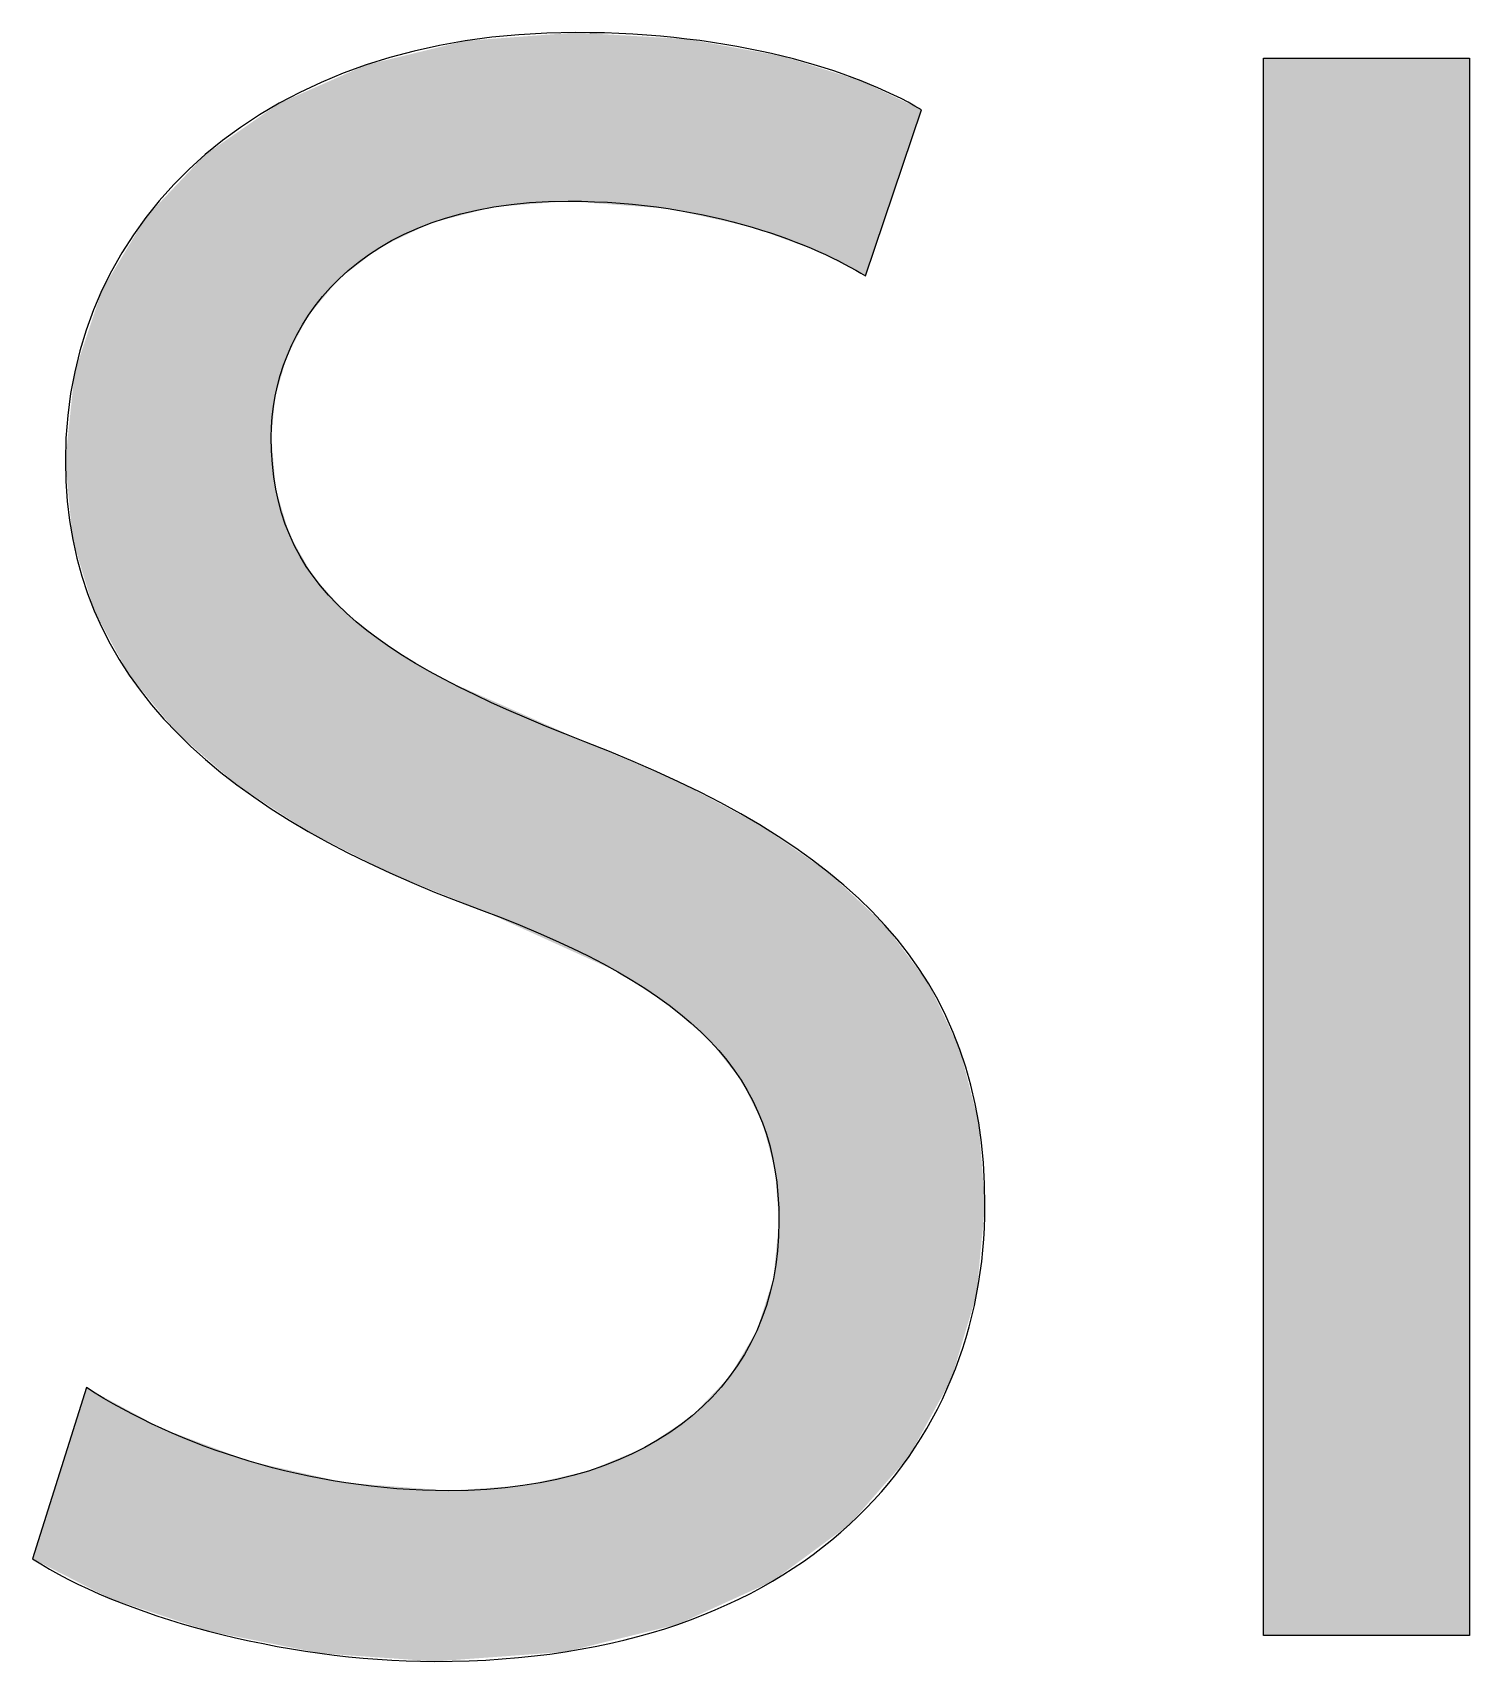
# Model space of a CAD drawing. Extents: x 0 to 360, y -268 to 0.
# Drawn here: x 238.021 to 239.862, y -194.033 to -191.946 of the extents above; entities that cross this region are included whole.
import ezdxf

# ---------------------------------------------------------------- set-up
doc = ezdxf.new("R2010")
doc.units = 0
doc.layers.add('LAYER_1', color=7, linetype='CONTINUOUS')

# ---------------------------------------------------------------- blocks, each defined once
blk = doc.blocks.new('*U338')
at = {"layer": 'LAYER_1', "color": 250}
for points in [[(238.6121, -192.1698), (238.5966, -191.9555), (238.6121, -191.9543)], [(238.6495, -192.1669), (238.6121, -191.9543), (238.6495, -191.9515)], [(238.7039, -192.1627), (238.6495, -191.9515), (238.7039, -191.9474)], [(238.7076, -192.1624), (238.7039, -191.9474), (238.7076, -191.9471)], [(238.7165, -192.1631), (238.7076, -191.9471), (238.7165, -191.9464)], [(238.7076, -192.1624), (238.7076, -191.9471), (238.7165, -192.1631)], [(238.7165, -192.1631), (238.7165, -191.9464), (238.7289, -192.164)], [(238.7289, -192.164), (238.7289, -191.9471), (238.7335, -192.1644)], [(238.7335, -192.1644), (238.7335, -191.9474), (238.7713, -192.1672)], [(238.7713, -192.1672), (238.7713, -191.9496), (238.8059, -192.1697)], [(238.8059, -192.1697), (238.8059, -191.9516), (238.8356, -192.1719)], [(238.8356, -192.1719), (238.8356, -191.9533), (238.8371, -192.1723)], [(238.8371, -192.1723), (238.8371, -191.9534), (238.848, -192.1747)], [(238.848, -192.1747), (238.848, -191.954), (238.8491, -192.1749)], [(238.8491, -192.1749), (238.8491, -191.9541), (238.8597, -192.1772)], [(238.8597, -192.1772), (238.8597, -191.9547), (238.8664, -192.1787)], [(238.5319, -192.1903), (238.4792, -191.9805), (238.5319, -191.9677)], [(238.5367, -192.1891), (238.5319, -191.9677), (238.5367, -191.9666)], [(238.5484, -192.1861), (238.5367, -191.9666), (238.5484, -191.9637)], [(238.5546, -192.1845), (238.5484, -191.9637), (238.5546, -191.9622)], [(238.5757, -192.1791), (238.5546, -191.9622), (238.5757, -191.9571)], [(238.5966, -192.1737), (238.5757, -191.9571), (238.5966, -191.9555)], [(238.8664, -192.1787), (238.8664, -191.9559), (238.8895, -192.1838)], [(238.8895, -192.1838), (238.8895, -191.9601), (238.9143, -192.1893)], [(238.9143, -192.1893), (238.9143, -191.9645), (238.929, -192.1926)], [(238.929, -192.1926), (238.929, -191.9672), (238.9433, -192.1957)], [(238.9433, -192.1957), (238.9433, -191.9697), (238.9492, -192.1979)], [(238.9492, -192.1979), (238.9492, -191.9708), (238.9532, -192.1993)], [(238.9532, -192.1993), (238.9532, -191.9715), (238.9565, -192.2005)], [(238.9565, -192.2005), (238.9565, -191.9721), (238.9692, -192.2052)], [(238.9692, -192.2052), (238.9692, -191.9744), (238.9704, -192.2056)], [(238.9704, -192.2056), (238.9704, -191.9746), (238.9725, -192.2064)], [(238.9725, -192.2064), (238.9725, -191.975), (238.9777, -192.2083)], [(238.4488, -192.2352), (238.4234, -191.9991), (238.4488, -191.9879)], [(238.4661, -192.2218), (238.4488, -191.9879), (238.4661, -191.9837)], [(238.4792, -192.2156), (238.4661, -191.9837), (238.4792, -191.9805)], [(238.4792, -192.2155), (238.4792, -191.9805), (238.4792, -191.9805)], [(238.9777, -192.2083), (238.9777, -191.9759), (238.9823, -192.21)], [(238.9823, -192.21), (238.9823, -191.9767), (239.0284, -192.2268)], [(239.0284, -192.2268), (239.0284, -191.9912), (239.0413, -192.2336)], [(239.0413, -192.2336), (239.0413, -191.9953), (239.0679, -192.2474)], [(238.3894, -192.2914), (238.3807, -192.0179), (238.3894, -192.0141)], [(238.414, -192.262), (238.3894, -192.0141), (238.414, -192.0032)], [(238.4226, -192.2554), (238.414, -192.0032), (238.4226, -191.9994)], [(238.4234, -192.2547), (238.4226, -191.9994), (238.4234, -191.9991)], [(239.0679, -192.2474), (239.0679, -192.0036), (239.083, -192.2553)], [(239.083, -192.2553), (239.083, -192.0083), (239.0886, -192.2582)], [(238.3373, -192.3955), (238.333, -192.04), (238.3373, -192.037)], [(238.3479, -192.3595), (238.3373, -192.037), (238.3479, -192.0324)], [(238.3508, -192.3541), (238.3479, -192.0324), (238.3508, -192.0311)], [(238.3744, -192.3097), (238.3508, -192.0311), (238.3744, -192.0207)], [(238.3749, -192.3086), (238.3744, -192.0207), (238.3749, -192.0205)], [(238.3807, -192.3017), (238.3749, -192.0205), (238.3807, -192.0179)], [(238.3272, -192.9389), (238.2989, -192.0637), (238.3272, -192.044)], [(238.3323, -192.4123), (238.3272, -192.044), (238.3323, -192.0405)], [(238.333, -192.4097), (238.3323, -192.0405), (238.333, -192.04)], [(238.2832, -192.9101), (238.2467, -192.0999), (238.2832, -192.0746)], [(238.2989, -192.9204), (238.2832, -192.0746), (238.2989, -192.0637)], [(238.2832, -192.9101), (238.2832, -192.0746), (238.2989, -192.9204)], [(238.2989, -192.9204), (238.2989, -192.0637), (238.3272, -192.9389)], [(238.2467, -192.8785), (238.2426, -192.1027), (238.2467, -192.0999)], [(238.2467, -192.8785), (238.2467, -192.0999), (238.2832, -192.9101)], [(238.2426, -192.875), (238.2065, -192.1409), (238.2426, -192.1027)], [(238.2426, -192.875), (238.2426, -192.1027), (238.2467, -192.8785)], [(238.2065, -192.8436), (238.1869, -192.1616), (238.2065, -192.1409)], [(238.2065, -192.8436), (238.2065, -192.1409), (238.2426, -192.875)], [(238.1869, -192.8199), (238.1665, -192.1832), (238.1869, -192.1616)], [(238.1869, -192.8199), (238.1869, -192.1616), (238.2065, -192.8436)], [(238.1665, -192.7952), (238.1452, -192.2184), (238.1665, -192.1832)], [(238.1665, -192.7952), (238.1665, -192.1832), (238.1869, -192.8199)], [(238.1452, -192.7695), (238.1201, -192.2601), (238.1452, -192.2184)], [(238.1452, -192.7695), (238.1452, -192.2184), (238.1665, -192.7952)], [(238.1201, -192.7235), (238.1102, -192.2766), (238.1201, -192.2601)], [(238.1201, -192.7235), (238.1201, -192.2601), (238.1452, -192.7695)], [(238.1102, -192.7052), (238.1003, -192.3061), (238.1102, -192.2766)], [(238.1102, -192.7052), (238.1102, -192.2766), (238.1201, -192.7235)], [(238.1003, -192.6872), (238.0902, -192.3365), (238.1003, -192.3061)], [(238.1003, -192.6872), (238.1003, -192.3061), (238.1102, -192.7052)], [(238.0902, -192.6536), (238.0753, -192.3812), (238.0902, -192.3365)], [(238.0902, -192.6536), (238.0902, -192.3365), (238.1003, -192.6872)], [(238.0753, -192.6044), (238.0727, -192.4056), (238.0753, -192.3812)], [(238.0753, -192.6044), (238.0753, -192.3812), (238.0902, -192.6536)], [(238.0727, -192.5959), (238.0633, -192.4952), (238.0727, -192.4056)], [(238.0727, -192.5959), (238.0727, -192.4056), (238.0753, -192.6044)], [(238.3272, -192.9389), (238.3272, -192.4649), (238.3323, -192.9422)], [(238.3323, -192.9422), (238.3323, -192.5226), (238.333, -192.9427)], [(238.333, -192.9427), (238.333, -192.5315), (238.3373, -192.9455)], [(238.3373, -192.9455), (238.3373, -192.5456), (238.3479, -192.9524)], [(238.3479, -192.9524), (238.3479, -192.5809), (238.3508, -192.9543)], [(238.3508, -192.9543), (238.3508, -192.5904), (238.3744, -192.9697)], [(238.3744, -192.9697), (238.3744, -192.6317), (238.3749, -192.97)], [(238.3749, -192.97), (238.3749, -192.6327), (238.3807, -192.973)], [(238.3807, -192.973), (238.3807, -192.6429), (238.3894, -192.9774)], [(238.3894, -192.9774), (238.3894, -192.6525), (238.414, -192.9899)], [(238.414, -192.9899), (238.414, -192.6798), (238.4226, -192.9943)], [(238.4226, -192.9943), (238.4226, -192.6894), (238.4234, -192.9947)], [(238.4234, -192.9947), (238.4234, -192.6903), (238.4488, -193.0075)], [(238.4488, -193.0075), (238.4488, -192.7101), (238.4661, -193.0163)], [(238.4661, -193.0163), (238.4661, -192.7236), (238.4792, -193.023)], [(238.4792, -193.023), (238.4792, -192.7338), (238.4792, -193.023)], [(238.4792, -193.023), (238.4792, -192.7338), (238.5319, -193.0443)], [(238.5319, -193.0443), (238.5319, -192.7651), (238.5367, -193.0463)], [(238.5367, -193.0463), (238.5367, -192.768), (238.5484, -193.051)], [(238.5484, -193.051), (238.5484, -192.7749), (238.5546, -193.0535)], [(238.5546, -193.0535), (238.5546, -192.7777), (238.5757, -193.0621)], [(238.5757, -193.0621), (238.5757, -192.787), (238.5966, -193.0706)], [(238.5966, -193.0706), (238.5966, -192.7963), (238.6121, -193.0776)], [(238.6121, -193.0776), (238.6121, -192.8031), (238.6495, -193.0945)], [(238.6495, -193.0945), (238.6495, -192.8197), (238.7039, -193.1192)], [(238.7039, -193.1192), (238.7039, -192.8438), (238.7076, -193.1209)], [(238.7076, -193.1209), (238.7076, -192.8454), (238.7165, -193.1249)], [(238.7165, -193.1249), (238.7165, -192.8494), (238.7289, -193.1305)], [(238.7289, -193.1305), (238.7289, -192.8549), (238.7335, -193.1326)], [(238.7335, -193.1326), (238.7335, -192.8568), (238.7713, -193.1498)], [(238.7713, -193.1498), (238.7713, -192.873), (238.8059, -193.1723)], [(238.8059, -193.1723), (238.8059, -192.8877), (238.8356, -193.1916)], [(238.8356, -193.1916), (238.8356, -192.9004), (238.8371, -193.1925)], [(238.8371, -193.1925), (238.8371, -192.901), (238.848, -193.2021)], [(238.848, -193.2021), (238.848, -192.9056), (238.8491, -193.2031)], [(238.8491, -193.2031), (238.8491, -192.9061), (238.8597, -193.2124)], [(238.8597, -193.2124), (238.8597, -192.9118), (238.8664, -193.2182)], [(238.8664, -193.2182), (238.8664, -192.9153), (238.8895, -193.2385)], [(238.8895, -193.2385), (238.8895, -192.9276), (238.9143, -193.2698)], [(238.9143, -193.2698), (238.9143, -192.9409), (238.929, -193.2884)], [(238.929, -193.2884), (238.929, -192.9487), (238.9433, -193.3168)], [(238.9433, -193.3168), (238.9433, -192.9563), (238.9492, -193.3284)], [(238.9492, -193.3284), (238.9492, -192.9594), (238.9532, -193.3365)], [(238.9532, -193.3365), (238.9532, -192.9616), (238.9565, -193.343)], [(238.9565, -193.343), (238.9565, -192.9639), (238.9692, -193.391)], [(238.9692, -193.391), (238.9692, -192.9727), (238.9704, -193.3955)], [(238.9704, -193.3955), (238.9704, -192.9735), (238.9725, -193.4031)], [(238.9725, -193.4031), (238.9725, -192.9749), (238.9777, -193.4695)], [(238.9777, -193.9241), (238.9725, -193.5222), (238.9777, -193.4695)], [(238.9725, -193.928), (238.9704, -193.5429), (238.9725, -193.5222)], [(238.9692, -193.9303), (238.9565, -193.5865), (238.9692, -193.5466)], [(238.9704, -193.9295), (238.9692, -193.5466), (238.9704, -193.5429)], [(238.9532, -193.9377), (238.9492, -193.6094), (238.9532, -193.5968)], [(238.9565, -193.9362), (238.9532, -193.5968), (238.9565, -193.5865)], [(238.9433, -193.9422), (238.929, -193.6434), (238.9433, -193.6193)], [(238.9492, -193.9395), (238.9433, -193.6193), (238.9492, -193.6094)], [(238.929, -193.9487), (238.9143, -193.6682), (238.929, -193.6434)], [(238.0902, -193.9369), (238.0753, -193.7298), (238.0902, -193.6824)], [(238.0902, -193.9369), (238.0902, -193.6824), (238.1003, -193.9421)], [(238.9143, -193.9554), (238.8895, -193.6942), (238.9143, -193.6682)], [(238.1003, -193.9421), (238.1003, -193.6879), (238.1102, -193.9472)], [(238.1102, -193.9472), (238.1102, -193.6932), (238.1201, -193.9523)], [(238.1201, -193.9523), (238.1201, -193.6986), (238.1452, -193.9606)], [(238.8895, -193.9667), (238.8664, -193.7184), (238.8895, -193.6942)], [(238.1452, -193.9606), (238.1452, -193.7122), (238.1665, -193.9676)], [(238.1665, -193.9676), (238.1665, -193.7237), (238.1869, -193.9744)], [(238.8597, -193.9803), (238.8491, -193.73), (238.8597, -193.7229)], [(238.8664, -193.9772), (238.8597, -193.7229), (238.8664, -193.7184)], [(238.0727, -193.9279), (238.0633, -193.7679), (238.0727, -193.7379)], [(238.0753, -193.9293), (238.0727, -193.7379), (238.0753, -193.7298)], [(238.0727, -193.9279), (238.0727, -193.7379), (238.0753, -193.9293)], [(238.0753, -193.9293), (238.0753, -193.7298), (238.0902, -193.9369)], [(238.1869, -193.9744), (238.1869, -193.7347), (238.2065, -193.9809)], [(238.2065, -193.9809), (238.2065, -193.742), (238.2426, -193.9928)], [(238.8356, -193.9886), (238.8059, -193.759), (238.8356, -193.7391)], [(238.8371, -193.9883), (238.8356, -193.7391), (238.8371, -193.7381)], [(238.848, -193.9856), (238.8371, -193.7381), (238.848, -193.7308)], [(238.8491, -193.9851), (238.848, -193.7308), (238.8491, -193.73)], [(238.0633, -193.9231), (238.0213, -193.9015), (238.0633, -193.7679)], [(238.0633, -193.9231), (238.0633, -193.7679), (238.0727, -193.9279)], [(238.2426, -193.9928), (238.2426, -193.7555), (238.2467, -193.9942)], [(238.2467, -193.9942), (238.2467, -193.757), (238.2832, -194.0015)], [(238.8059, -193.9959), (238.7713, -193.7734), (238.8059, -193.759)], [(238.2832, -194.0015), (238.2832, -193.7707), (238.2989, -194.0046)], [(238.2989, -194.0046), (238.2989, -193.7765), (238.3272, -194.0102)], [(238.3272, -194.0102), (238.3272, -193.7829), (238.3323, -194.0112)], [(238.3323, -194.0112), (238.3323, -193.784), (238.333, -194.0114)], [(238.333, -194.0114), (238.333, -193.7842), (238.3373, -194.0122)], [(238.3373, -194.0122), (238.3373, -193.7851), (238.3479, -194.0144)], [(238.3479, -194.0144), (238.3479, -193.7875), (238.3508, -194.0149)], [(238.3508, -194.0149), (238.3508, -193.7882), (238.3744, -194.0196)], [(238.7289, -194.0147), (238.7165, -193.7929), (238.7289, -193.7902)], [(238.7335, -194.0136), (238.7289, -193.7902), (238.7335, -193.7892)], [(238.7713, -194.0043), (238.7335, -193.7892), (238.7713, -193.7734)], [(238.3744, -194.0196), (238.3744, -193.7935), (238.3749, -194.0197)], [(238.3749, -194.0197), (238.3749, -193.7936), (238.3807, -194.0209)], [(238.3807, -194.0209), (238.3807, -193.7949), (238.3894, -194.0226)], [(238.3894, -194.0226), (238.3894, -193.7968), (238.414, -194.0244)], [(238.414, -194.0244), (238.414, -193.8024), (238.4226, -194.025)], [(238.4226, -194.025), (238.4226, -193.8043), (238.4234, -194.0251)], [(238.4234, -194.0251), (238.4234, -193.8044), (238.4488, -194.0269)], [(238.4488, -194.0269), (238.4488, -193.8063), (238.4661, -194.0281)], [(238.4661, -194.0281), (238.4661, -193.8076), (238.4792, -194.029)], [(238.4792, -194.029), (238.4792, -193.8086), (238.4792, -194.029)], [(238.4792, -194.029), (238.4792, -193.8086), (238.5319, -194.0328)], [(238.5966, -194.0287), (238.5757, -193.8129), (238.5966, -193.8115)], [(238.6121, -194.0276), (238.5966, -193.8115), (238.6121, -193.8104)], [(238.6495, -194.0248), (238.6121, -193.8104), (238.6495, -193.8079)], [(238.7039, -194.0208), (238.6495, -193.8079), (238.7039, -193.7958)], [(238.7076, -194.0199), (238.7039, -193.7958), (238.7076, -193.7949)], [(238.7165, -194.0177), (238.7076, -193.7949), (238.7165, -193.7929)], [(238.5319, -194.0328), (238.5319, -193.8126), (238.5367, -194.0331)], [(238.5757, -194.0302), (238.5546, -193.8144), (238.5757, -193.8129)]]:
    blk.add_solid(points, dxfattribs=at)
at = {"layer": 'LAYER_1', "color": 250, "extrusion": (0, 0, -1)}
for points in [[(-238.6121, -192.1698), (-238.6121, -191.9543), (-238.6495, -192.1669)], [(-238.6495, -192.1669), (-238.6495, -191.9515), (-238.7039, -192.1627)], [(-238.7039, -192.1627), (-238.7039, -191.9474), (-238.7076, -192.1624)], [(-238.7289, -192.164), (-238.7165, -191.9464), (-238.7289, -191.9471)], [(-238.7335, -192.1644), (-238.7289, -191.9471), (-238.7335, -191.9474)], [(-238.7713, -192.1672), (-238.7335, -191.9474), (-238.7713, -191.9496)], [(-238.8059, -192.1697), (-238.7713, -191.9496), (-238.8059, -191.9516)], [(-238.8356, -192.1719), (-238.8059, -191.9516), (-238.8356, -191.9533)], [(-238.8371, -192.1723), (-238.8356, -191.9533), (-238.8371, -191.9534)], [(-238.848, -192.1747), (-238.8371, -191.9534), (-238.848, -191.954)], [(-238.8491, -192.1749), (-238.848, -191.954), (-238.8491, -191.9541)], [(-238.8597, -192.1772), (-238.8491, -191.9541), (-238.8597, -191.9547)], [(-238.8664, -192.1787), (-238.8597, -191.9547), (-238.8664, -191.9559)], [(-238.5319, -192.1903), (-238.5319, -191.9677), (-238.5367, -192.1891)], [(-238.5367, -192.1891), (-238.5367, -191.9666), (-238.5484, -192.1861)], [(-238.5484, -192.1861), (-238.5484, -191.9637), (-238.5546, -192.1845)], [(-238.5546, -192.1845), (-238.5546, -191.9622), (-238.5757, -192.1791)], [(-238.5757, -192.1791), (-238.5757, -191.9571), (-238.5966, -192.1737)], [(-238.5966, -192.1737), (-238.5966, -191.9555), (-238.6121, -192.1698)], [(-238.8895, -192.1838), (-238.8664, -191.9559), (-238.8895, -191.9601)], [(-238.9143, -192.1893), (-238.8895, -191.9601), (-238.9143, -191.9645)], [(-238.929, -192.1926), (-238.9143, -191.9645), (-238.929, -191.9672)], [(-238.9433, -192.1957), (-238.929, -191.9672), (-238.9433, -191.9697)], [(-238.9492, -192.1979), (-238.9433, -191.9697), (-238.9492, -191.9708)], [(-238.9532, -192.1993), (-238.9492, -191.9708), (-238.9532, -191.9715)], [(-238.9565, -192.2005), (-238.9532, -191.9715), (-238.9565, -191.9721)], [(-238.9692, -192.2052), (-238.9565, -191.9721), (-238.9692, -191.9744)], [(-238.9704, -192.2056), (-238.9692, -191.9744), (-238.9704, -191.9746)], [(-238.9725, -192.2064), (-238.9704, -191.9746), (-238.9725, -191.975)], [(-238.9777, -192.2083), (-238.9725, -191.975), (-238.9777, -191.9759)], [(-238.4488, -192.2352), (-238.4488, -191.9879), (-238.4661, -192.2218)], [(-238.4661, -192.2218), (-238.4661, -191.9837), (-238.4792, -192.2156)], [(-238.4792, -192.2156), (-238.4792, -191.9805), (-238.4792, -192.2155)], [(-238.4792, -192.2155), (-238.4792, -191.9805), (-238.5319, -192.1903)], [(-238.9823, -192.21), (-238.9777, -191.9759), (-238.9823, -191.9767)], [(-239.0284, -192.2268), (-238.9823, -191.9767), (-239.0284, -191.9912)], [(-239.0413, -192.2336), (-239.0284, -191.9912), (-239.0413, -191.9953)], [(-239.0679, -192.2474), (-239.0413, -191.9953), (-239.0679, -192.0036)], [(-238.3894, -192.2914), (-238.3894, -192.0141), (-238.414, -192.262)], [(-238.414, -192.262), (-238.414, -192.0032), (-238.4226, -192.2554)], [(-238.4226, -192.2554), (-238.4226, -191.9994), (-238.4234, -192.2547)], [(-238.4234, -192.2547), (-238.4234, -191.9991), (-238.4488, -192.2352)], [(-239.083, -192.2553), (-239.0679, -192.0036), (-239.083, -192.0083)], [(-239.0886, -192.2582), (-239.083, -192.0083), (-239.0886, -192.011)], [(-239.0886, -192.2582), (-239.0886, -192.011), (-239.1134, -192.1845)], [(-239.1134, -192.1845), (-239.0886, -192.011), (-239.1134, -192.0229)], [(-238.3373, -192.3955), (-238.3373, -192.037), (-238.3479, -192.3595)], [(-238.3479, -192.3595), (-238.3479, -192.0324), (-238.3508, -192.3541)], [(-238.3508, -192.3541), (-238.3508, -192.0311), (-238.3744, -192.3097)], [(-238.3744, -192.3097), (-238.3744, -192.0207), (-238.3749, -192.3086)], [(-238.3749, -192.3086), (-238.3749, -192.0205), (-238.3807, -192.3017)], [(-238.3807, -192.3017), (-238.3807, -192.0179), (-238.3894, -192.2914)], [(-239.1134, -192.1845), (-239.1134, -192.0229), (-239.1443, -192.0928)], [(-239.1443, -192.0928), (-239.1134, -192.0229), (-239.1443, -192.0376)], [(-239.1443, -192.0928), (-239.1443, -192.0376), (-239.1603, -192.0453)], [(-238.3272, -192.4649), (-238.3272, -192.044), (-238.3323, -192.4123)], [(-238.3323, -192.4123), (-238.3323, -192.0405), (-238.333, -192.4097)], [(-238.333, -192.4097), (-238.333, -192.04), (-238.3373, -192.3955)], [(-238.3323, -192.9422), (-238.3272, -192.4649), (-238.3323, -192.5226)], [(-238.333, -192.9427), (-238.3323, -192.5226), (-238.333, -192.5315)], [(-238.3373, -192.9455), (-238.333, -192.5315), (-238.3373, -192.5456)], [(-238.3479, -192.9524), (-238.3373, -192.5456), (-238.3479, -192.5809)], [(-238.3508, -192.9543), (-238.3479, -192.5809), (-238.3508, -192.5904)], [(-238.3744, -192.9697), (-238.3508, -192.5904), (-238.3744, -192.6317)], [(-238.3749, -192.97), (-238.3744, -192.6317), (-238.3749, -192.6327)], [(-238.3807, -192.973), (-238.3749, -192.6327), (-238.3807, -192.6429)], [(-238.3894, -192.9774), (-238.3807, -192.6429), (-238.3894, -192.6525)], [(-238.414, -192.9899), (-238.3894, -192.6525), (-238.414, -192.6798)], [(-238.4226, -192.9943), (-238.414, -192.6798), (-238.4226, -192.6894)], [(-238.4234, -192.9947), (-238.4226, -192.6894), (-238.4234, -192.6903)], [(-238.4488, -193.0075), (-238.4234, -192.6903), (-238.4488, -192.7101)], [(-238.4661, -193.0163), (-238.4488, -192.7101), (-238.4661, -192.7236)], [(-238.4792, -193.023), (-238.4661, -192.7236), (-238.4792, -192.7338)], [(-238.4792, -193.023), (-238.4792, -192.7338), (-238.4792, -192.7338)], [(-238.5319, -193.0443), (-238.4792, -192.7338), (-238.5319, -192.7651)], [(-238.5367, -193.0463), (-238.5319, -192.7651), (-238.5367, -192.768)], [(-238.5484, -193.051), (-238.5367, -192.768), (-238.5484, -192.7749)], [(-238.5546, -193.0535), (-238.5484, -192.7749), (-238.5546, -192.7777)], [(-238.5757, -193.0621), (-238.5546, -192.7777), (-238.5757, -192.787)], [(-238.5966, -193.0706), (-238.5757, -192.787), (-238.5966, -192.7963)], [(-238.6121, -193.0776), (-238.5966, -192.7963), (-238.6121, -192.8031)], [(-238.6495, -193.0945), (-238.6121, -192.8031), (-238.6495, -192.8197)], [(-238.7039, -193.1192), (-238.6495, -192.8197), (-238.7039, -192.8438)], [(-238.7076, -193.1209), (-238.7039, -192.8438), (-238.7076, -192.8454)], [(-238.7165, -193.1249), (-238.7076, -192.8454), (-238.7165, -192.8494)], [(-238.7289, -193.1305), (-238.7165, -192.8494), (-238.7289, -192.8549)], [(-238.7335, -193.1326), (-238.7289, -192.8549), (-238.7335, -192.8568)], [(-238.7713, -193.1498), (-238.7335, -192.8568), (-238.7713, -192.873)], [(-238.8059, -193.1723), (-238.7713, -192.873), (-238.8059, -192.8877)], [(-238.8356, -193.1916), (-238.8059, -192.8877), (-238.8356, -192.9004)], [(-238.8371, -193.1925), (-238.8356, -192.9004), (-238.8371, -192.901)], [(-238.848, -193.2021), (-238.8371, -192.901), (-238.848, -192.9056)], [(-238.8491, -193.2031), (-238.848, -192.9056), (-238.8491, -192.9061)], [(-238.8597, -193.2124), (-238.8491, -192.9061), (-238.8597, -192.9118)], [(-238.8664, -193.2182), (-238.8597, -192.9118), (-238.8664, -192.9153)], [(-238.8895, -193.2385), (-238.8664, -192.9153), (-238.8895, -192.9276)], [(-238.9143, -193.2698), (-238.8895, -192.9276), (-238.9143, -192.9409)], [(-238.929, -193.2884), (-238.9143, -192.9409), (-238.929, -192.9487)], [(-238.9433, -193.3168), (-238.929, -192.9487), (-238.9433, -192.9563)], [(-238.9492, -193.3284), (-238.9433, -192.9563), (-238.9492, -192.9594)], [(-238.9532, -193.3365), (-238.9492, -192.9594), (-238.9532, -192.9616)], [(-238.9565, -193.343), (-238.9532, -192.9616), (-238.9565, -192.9639)], [(-238.9692, -193.391), (-238.9565, -192.9639), (-238.9692, -192.9727)], [(-238.9704, -193.3955), (-238.9692, -192.9727), (-238.9704, -192.9735)], [(-238.9725, -193.4031), (-238.9704, -192.9735), (-238.9725, -192.9749)], [(-238.9777, -193.4695), (-238.9725, -192.9749), (-238.9777, -192.9785)], [(-238.9777, -193.9241), (-238.9777, -192.9785), (-238.9823, -193.9207)], [(-238.9823, -193.9207), (-238.9777, -192.9785), (-238.9823, -192.9817)], [(-238.9823, -193.9207), (-238.9823, -192.9817), (-239.0284, -193.8868)], [(-239.0284, -193.8868), (-238.9823, -192.9817), (-239.0284, -193.0135)], [(-239.0284, -193.8868), (-239.0284, -193.0135), (-239.0413, -193.8773)], [(-239.0413, -193.8773), (-239.0284, -193.0135), (-239.0413, -193.0225)], [(-239.0413, -193.8773), (-239.0413, -193.0225), (-239.0679, -193.8577)], [(-239.0679, -193.8577), (-239.0413, -193.0225), (-239.0679, -193.0474)], [(-239.0679, -193.8577), (-239.0679, -193.0474), (-239.083, -193.8405)], [(-239.083, -193.8405), (-239.0679, -193.0474), (-239.083, -193.0615)], [(-239.083, -193.8405), (-239.083, -193.0615), (-239.0886, -193.8341)], [(-239.0886, -193.8341), (-239.083, -193.0615), (-239.0886, -193.0667)], [(-239.0886, -193.8341), (-239.0886, -193.0667), (-239.1134, -193.8057)], [(-239.1134, -193.8057), (-239.0886, -193.0667), (-239.1134, -193.0899)], [(-239.1134, -193.8057), (-239.1134, -193.0899), (-239.1443, -193.7705)], [(-239.1443, -193.7705), (-239.1134, -193.0899), (-239.1443, -193.1313)], [(-239.1443, -193.7705), (-239.1443, -193.1313), (-239.1603, -193.7412)], [(-239.1603, -193.7412), (-239.1443, -193.1313), (-239.1603, -193.1528)], [(-239.1603, -193.7412), (-239.1603, -193.1528), (-239.1695, -193.7244)], [(-239.1695, -193.7244), (-239.1603, -193.1528), (-239.1695, -193.1651)], [(-239.1695, -193.7244), (-239.1695, -193.1651), (-239.1985, -193.6714)], [(-239.1985, -193.6714), (-239.1695, -193.1651), (-239.1985, -193.226)], [(-239.1985, -193.6714), (-239.1985, -193.226), (-239.2095, -193.6344)], [(-239.2095, -193.6344), (-239.1985, -193.226), (-239.2095, -193.2492)], [(-239.2095, -193.6344), (-239.2095, -193.2492), (-239.2308, -193.5631)], [(-239.2308, -193.5631), (-239.2095, -193.2492), (-239.2308, -193.3326)], [(-239.2308, -193.5631), (-239.2308, -193.3326), (-239.2335, -193.5341)], [(-239.2335, -193.5341), (-239.2308, -193.3326), (-239.2335, -193.3432)], [(-239.2335, -193.5341), (-239.2335, -193.3432), (-239.2416, -193.4485)], [(-238.9725, -193.928), (-238.9725, -193.5222), (-238.9777, -193.9241)], [(-238.9692, -193.9303), (-238.9692, -193.5466), (-238.9704, -193.9295)], [(-238.9704, -193.9295), (-238.9704, -193.5429), (-238.9725, -193.928)], [(-238.9532, -193.9377), (-238.9532, -193.5968), (-238.9565, -193.9362)], [(-238.9565, -193.9362), (-238.9565, -193.5865), (-238.9692, -193.9303)], [(-238.9433, -193.9422), (-238.9433, -193.6193), (-238.9492, -193.9395)], [(-238.9492, -193.9395), (-238.9492, -193.6094), (-238.9532, -193.9377)], [(-238.929, -193.9487), (-238.929, -193.6434), (-238.9433, -193.9422)], [(-238.1003, -193.9421), (-238.0902, -193.6824), (-238.1003, -193.6879)], [(-238.9143, -193.9554), (-238.9143, -193.6682), (-238.929, -193.9487)], [(-238.1102, -193.9472), (-238.1003, -193.6879), (-238.1102, -193.6932)], [(-238.1201, -193.9523), (-238.1102, -193.6932), (-238.1201, -193.6986)], [(-238.1452, -193.9606), (-238.1201, -193.6986), (-238.1452, -193.7122)], [(-238.8895, -193.9667), (-238.8895, -193.6942), (-238.9143, -193.9554)], [(-238.1665, -193.9676), (-238.1452, -193.7122), (-238.1665, -193.7237)], [(-238.1869, -193.9744), (-238.1665, -193.7237), (-238.1869, -193.7347)], [(-238.8597, -193.9803), (-238.8597, -193.7229), (-238.8664, -193.9772)], [(-238.8664, -193.9772), (-238.8664, -193.7184), (-238.8895, -193.9667)], [(-238.2065, -193.9809), (-238.1869, -193.7347), (-238.2065, -193.742)], [(-238.2426, -193.9928), (-238.2065, -193.742), (-238.2426, -193.7555)], [(-238.8356, -193.9886), (-238.8356, -193.7391), (-238.8371, -193.9883)], [(-238.8371, -193.9883), (-238.8371, -193.7381), (-238.848, -193.9856)], [(-238.848, -193.9856), (-238.848, -193.7308), (-238.8491, -193.9851)], [(-238.8491, -193.9851), (-238.8491, -193.73), (-238.8597, -193.9803)], [(-238.2467, -193.9942), (-238.2426, -193.7555), (-238.2467, -193.757)], [(-238.2832, -194.0015), (-238.2467, -193.757), (-238.2832, -193.7707)], [(-238.8059, -193.9959), (-238.8059, -193.759), (-238.8356, -193.9886)], [(-238.2989, -194.0046), (-238.2832, -193.7707), (-238.2989, -193.7765)], [(-238.3272, -194.0102), (-238.2989, -193.7765), (-238.3272, -193.7829)], [(-238.3323, -194.0112), (-238.3272, -193.7829), (-238.3323, -193.784)], [(-238.333, -194.0114), (-238.3323, -193.784), (-238.333, -193.7842)], [(-238.3373, -194.0122), (-238.333, -193.7842), (-238.3373, -193.7851)], [(-238.3479, -194.0144), (-238.3373, -193.7851), (-238.3479, -193.7875)], [(-238.3508, -194.0149), (-238.3479, -193.7875), (-238.3508, -193.7882)], [(-238.3744, -194.0196), (-238.3508, -193.7882), (-238.3744, -193.7935)], [(-238.7289, -194.0147), (-238.7289, -193.7902), (-238.7335, -194.0136)], [(-238.7335, -194.0136), (-238.7335, -193.7892), (-238.7713, -194.0043)], [(-238.7713, -194.0043), (-238.7713, -193.7734), (-238.8059, -193.9959)], [(-238.3749, -194.0197), (-238.3744, -193.7935), (-238.3749, -193.7936)], [(-238.3807, -194.0209), (-238.3749, -193.7936), (-238.3807, -193.7949)], [(-238.3894, -194.0226), (-238.3807, -193.7949), (-238.3894, -193.7968)], [(-238.414, -194.0244), (-238.3894, -193.7968), (-238.414, -193.8024)], [(-238.4226, -194.025), (-238.414, -193.8024), (-238.4226, -193.8043)], [(-238.4234, -194.0251), (-238.4226, -193.8043), (-238.4234, -193.8044)], [(-238.4488, -194.0269), (-238.4234, -193.8044), (-238.4488, -193.8063)], [(-238.4661, -194.0281), (-238.4488, -193.8063), (-238.4661, -193.8076)], [(-238.4792, -194.029), (-238.4661, -193.8076), (-238.4792, -193.8086)], [(-238.4792, -194.029), (-238.4792, -193.8086), (-238.4792, -193.8086)], [(-238.5319, -194.0328), (-238.4792, -193.8086), (-238.5319, -193.8126)], [(-238.5966, -194.0287), (-238.5966, -193.8115), (-238.6121, -194.0276)], [(-238.6121, -194.0276), (-238.6121, -193.8104), (-238.6495, -194.0248)], [(-238.6495, -194.0248), (-238.6495, -193.8079), (-238.7039, -194.0208)], [(-238.7039, -194.0208), (-238.7039, -193.7958), (-238.7076, -194.0199)], [(-238.7076, -194.0199), (-238.7076, -193.7949), (-238.7165, -194.0177)], [(-238.7165, -194.0177), (-238.7165, -193.7929), (-238.7289, -194.0147)], [(-238.5367, -194.0331), (-238.5319, -193.8126), (-238.5367, -193.813)], [(-238.5367, -194.0331), (-238.5367, -193.813), (-238.5484, -194.0323)], [(-238.5484, -194.0323), (-238.5367, -193.813), (-238.5484, -193.8139)], [(-238.5484, -194.0323), (-238.5484, -193.8139), (-238.5546, -194.0318)], [(-238.5546, -194.0318), (-238.5484, -193.8139), (-238.5546, -193.8144)], [(-238.5546, -194.0318), (-238.5546, -193.8144), (-238.5757, -194.0302)], [(-238.5757, -194.0302), (-238.5757, -193.8129), (-238.5966, -194.0287)]]:
    blk.add_solid(points, dxfattribs=at)
blk = doc.blocks.new('*U339')
at = {"layer": 'LAYER_1', "color": 250, "extrusion": (0, 0, -1)}
for points in [[(-239.5985, -194), (-239.5985, -191.9792), (-239.8624, -194)], [(-239.8624, -194), (-239.5985, -191.9792), (-239.8624, -191.9792)]]:
    blk.add_solid(points, dxfattribs=at)
blk = doc.blocks.new('BLOCK_43')
at = {"layer": 'LAYER_1'}
blk.add_lwpolyline([(239.8624, -191.9792), (239.8624, -194), (239.5985, -194), (239.5985, -191.9792), (239.8624, -191.9792)], dxfattribs=at)
blk.add_open_spline([(238.0902, -193.6824), (238.2073, -193.7575), (238.3748, -193.8144), (238.5546, -193.8144), (238.8219, -193.8144), (238.9777, -193.6734), (238.9777, -193.4695), (238.9777, -193.2835), (238.8695, -193.1725), (238.5966, -193.0706), (238.2673, -192.9507), (238.0633, -192.777), (238.0633, -192.4952), (238.0633, -192.1803), (238.3238, -191.9464), (238.7165, -191.9464), (238.9205, -191.9464), (239.0734, -191.9943), (239.1603, -192.0453), (239.1603, -192.0453), (239.0886, -192.2582), (239.0886, -192.2582), (239.0259, -192.2193), (238.8908, -192.1624), (238.7076, -192.1624), (238.432, -192.1624), (238.3272, -192.3271), (238.3272, -192.4649), (238.3272, -192.654), (238.4499, -192.7467), (238.7289, -192.8549), (239.0707, -192.9868), (239.2416, -193.1519), (239.2416, -193.4485), (239.2416, -193.7603), (239.0135, -194.0331), (238.5367, -194.0331), (238.3424, -194.0331), (238.1295, -193.9732), (238.0213, -193.9015), (238.0213, -193.9015), (238.0902, -193.6824), (238.0902, -193.6824)], degree=3, knots=[0, 0, 0, 0, 1, 1, 1, 2, 2, 2, 3, 3, 3, 4, 4, 4, 5, 5, 5, 6, 6, 6, 7, 7, 7, 8, 8, 8, 9, 9, 9, 10, 10, 10, 11, 11, 11, 12, 12, 12, 13, 13, 13, 14, 14, 14, 14], dxfattribs=at)
at = {"layer": 'LAYER_1', "color": 250}
for name in ['*U338', '*U339']:
    blk.add_blockref(name, (0, 0), dxfattribs=at)
blk = doc.blocks.new('BLOCK_20')
at = {"layer": 'LAYER_1'}
blk.add_blockref('BLOCK_43', (0, 0), dxfattribs=at)
blk = doc.blocks.new('BLOCK_17')
at = {"layer": 'LAYER_1'}
blk.add_blockref('BLOCK_20', (0, 0), dxfattribs=at)

msp = doc.modelspace()

# ---------------------------------------------------------------- block references
at = {"layer": 'LAYER_1'}
msp.add_blockref('BLOCK_17', (0, 0), dxfattribs=at)

doc.saveas('drawing.dxf')
